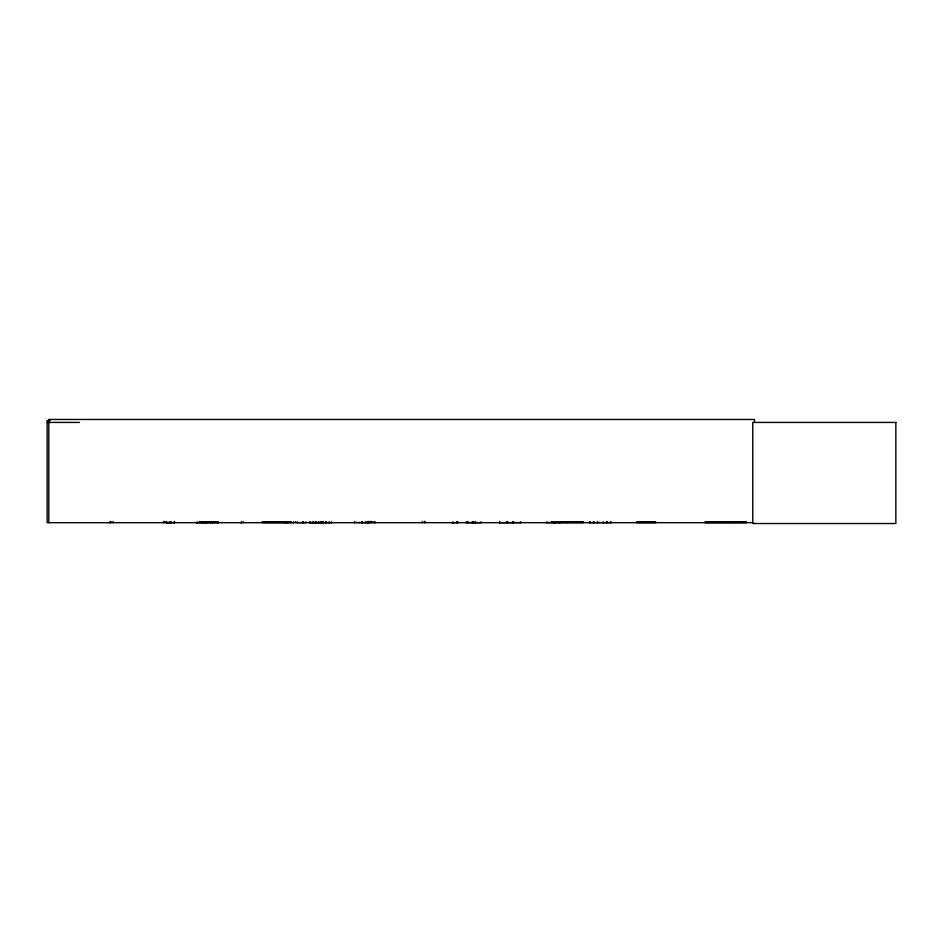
<?xml version="1.0" encoding="UTF-8"?>
<svg xmlns="http://www.w3.org/2000/svg" width="943" height="943" viewBox="0 0 943 943"><rect width="100%" height="100%" fill="white"/><g stroke="black" fill="none" stroke-linecap="round" stroke-linejoin="round"><path stroke-width="1.41" d="M546.952 522.552L546.999 521.844M561.097 522.552L561.144 521.844M499.319 522.681L521.078 522.599M512.579 522.552L512.65 521.844M309.646 522.681L332.113 522.599M196.403 522.681L218.493 522.599M204.395 522.552L204.431 521.915M452.192 522.681L457.661 522.575M204.419 522.646L204.525 521.844M205.126 522.552L205.15 521.915M240.489 522.599L241.184 522.552M293.485 522.552L292.684 522.646M546.728 522.575L583.352 522.622M499.649 522.575L499.707 521.915M296.703 522.575L305.768 522.575M310.164 522.575L310.247 521.915L310.495 522.599M589.304 522.575L611.359 522.599M589.788 522.575L589.882 521.915M597.261 522.575L597.355 521.915M452.793 522.575L452.888 521.915L452.982 522.681M50.097 420.531L47.15 420.531L47.15 522.681L752.962 522.681M47.15 422.429L79.495 422.429M199.338 522.021L218.222 522.021M262.13 522.021L291.257 522.021M551.525 522.021L583.34 522.021M636.773 522.021L655.656 522.021M746.231 522.009L705.116 522.009L705.116 522.681L746.231 522.599M199.303 522.269L218.257 522.292M262.095 522.269L291.293 522.269M551.49 522.292L583.375 522.269M636.737 522.269L655.691 522.269M705.116 522.316L746.231 522.316M262.107 522.622L291.269 522.622M354.497 522.469L369.656 522.646L369.656 521.844M374.831 522.469L375.503 522.575M636.749 522.622L655.68 522.622M367.546 521.915L367.652 522.575M322.742 522.552L322.824 521.844M468.082 522.575L468.105 521.632M217.951 522.575L217.868 521.915M610.828 522.575L610.734 521.915M603.355 522.575L603.261 521.915L603.178 522.681M322.989 522.575L322.907 521.915M319.123 522.681L318.946 521.844M520.713 522.552L520.642 521.844M507.864 522.575L507.805 521.915L507.758 522.681M566.66 522.552L566.613 521.844M552.515 522.552L552.468 521.844M286.66 522.469L286.236 521.844M754.435 422.429L754.435 419.47L48.812 419.47L48.812 522.681M746.196 522.009L746.196 522.681M610.64 521.844L610.64 522.681M607.327 521.844L607.327 522.681M606.49 521.844L606.49 522.681M597.438 521.844L597.438 522.681M594.125 521.844L594.125 522.681M593.3 521.844L593.3 522.681M589.976 521.844L589.976 522.681M559.175 521.632L559.175 522.681M558.692 521.632L558.692 522.681M555.156 521.844L555.156 522.681M554.932 521.632L554.932 522.681M554.437 521.632L554.437 522.681M553.423 521.632L553.423 522.681M513.534 521.632L513.534 522.681M513.086 521.632L513.086 522.681M507.322 521.632L507.322 522.681M506.874 521.632L506.874 522.681M499.766 521.844L499.766 522.681M481.119 521.844L481.107 522.681L465.948 522.646L465.948 521.844M475.602 521.632L475.59 522.681M473.256 521.632L473.28 522.681M472.219 521.844L472.219 522.681M467.351 521.844L467.351 522.681M457.862 521.844L457.862 522.681M457.107 521.632L457.107 522.681L456.931 521.632M425.152 521.42L425.152 522.681M424.291 521.42L424.291 522.681M422.205 521.42L422.205 522.681M374.819 521.844L374.819 522.681M374.725 521.844L374.725 522.681M373.086 521.632L373.098 522.681M371.66 521.42L371.66 522.681M370.788 521.42L370.788 522.681M368.701 521.42L368.701 522.681M367.334 521.844L367.44 522.681M365.695 521.632L365.707 522.681M362.336 521.632L362.336 522.681M361.817 521.632L361.817 522.681M354.497 521.844L354.497 522.681M331.429 521.844L331.429 522.681M329.119 521.844L329.119 522.681M325.889 521.632L325.889 522.681M325.594 521.632L325.594 522.681M322.612 521.844L322.612 522.681M322.518 521.844L322.518 522.681M321.799 521.632L321.799 522.681M321.268 521.632L321.268 522.681M320.879 521.632L320.879 522.681M318.428 521.844L318.428 522.681M316.176 521.632L316.176 522.681M315.881 521.632L315.881 522.681M313.948 521.844L313.948 522.681M312.887 521.632L312.887 522.681M312.593 521.632L312.593 522.681M309.823 521.844L309.823 522.681M305.945 521.844L305.945 522.681M303.174 521.632L303.174 522.681M302.88 521.632L302.88 522.681M297.34 521.844L297.34 522.681M295.265 521.632L295.265 522.681M293.627 521.844L293.532 522.681M287.874 521.632L287.874 522.681M286.142 521.844L286.142 522.681M284.821 521.632L284.821 522.681M243.046 521.632L243.046 522.681M217.774 521.844L217.774 522.681M212.741 521.632L212.741 522.681M212.481 521.632L212.481 522.681M210.395 521.844L210.395 522.681M206.988 521.632L207 522.681M205.362 521.844L205.256 522.681M202.439 521.632L202.439 522.681M202.179 521.632L202.179 522.681M197.146 521.844L197.146 522.681M174.761 521.844L174.761 522.681M174.384 522.681L166.628 522.681M173.948 521.844L173.948 522.681M171.614 521.844L171.614 522.681M170.801 521.844L170.801 522.681M169.94 521.844L169.94 522.681M169.139 521.844L169.139 522.681M166.746 521.844L166.876 522.681M166.498 521.42L166.498 522.681M165.933 521.844L165.933 522.681M164.412 521.42L164.412 522.681M163.552 521.42L163.552 522.681M113.007 521.42L113.007 522.681M110.92 521.42L110.92 522.681M110.048 521.42L110.048 522.681M895.85 422.429L752.773 422.429L752.773 523.53L895.85 523.53L895.85 422.429M473.857 522.681L473.81 521.632L473.787 522.681M241.408 522.681L241.408 521.844L241.314 522.681"/></g></svg>
